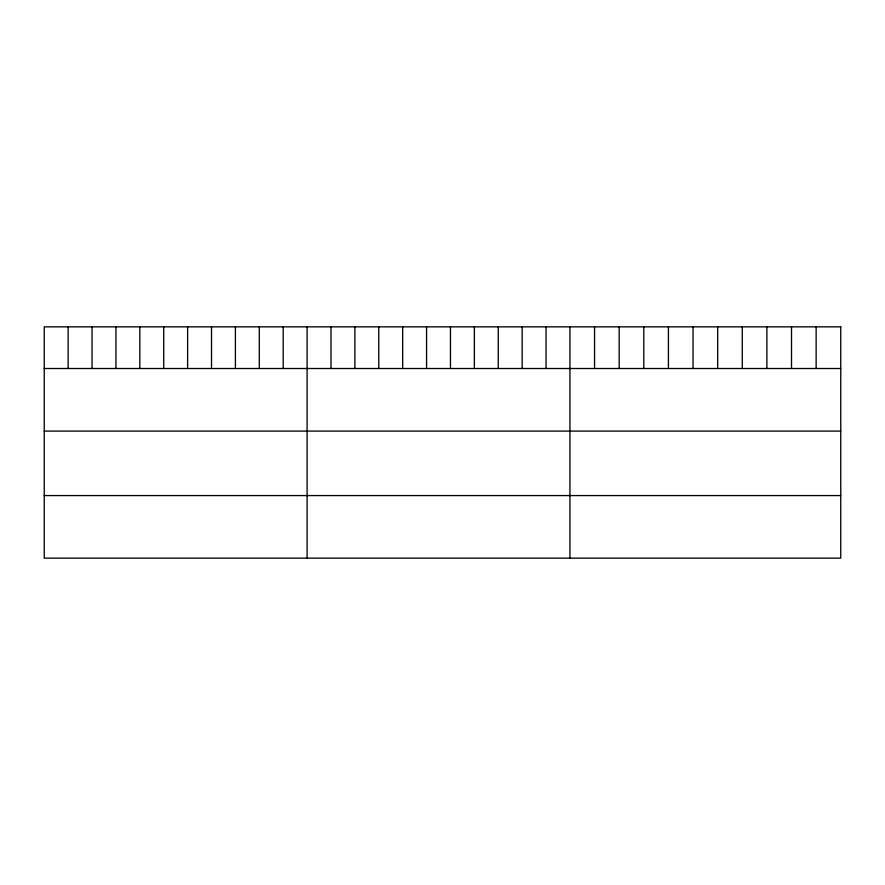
<?xml version="1.0" encoding="UTF-8"?>
<svg xmlns="http://www.w3.org/2000/svg" width="885" height="885" viewBox="0 0 885 885"><rect width="100%" height="100%" fill="white"/><g stroke="black" fill="none" stroke-linecap="round" stroke-linejoin="round"><path stroke-width="1.33" d="M44.25 368.514L840.75 368.514M44.25 431.095L840.75 431.095M44.25 495.567L840.75 495.567M816.136 326.853L816.136 368.514M791.511 326.853L791.511 368.514M766.897 326.853L766.897 368.514M742.272 326.853L742.272 368.514M717.658 326.853L717.658 368.514M693.032 326.853L693.032 368.514M668.418 326.853L668.418 368.514M643.793 326.853L643.793 368.514M619.179 326.853L619.179 368.514M594.554 326.853L594.554 368.514M569.94 326.853L569.94 558.147M546.045 326.853L546.045 368.514M522.15 326.853L522.15 368.514M498.255 326.853L498.255 368.514M474.36 326.853L474.36 368.514M450.465 326.853L450.465 368.514M426.57 326.853L426.57 368.514M402.675 326.853L402.675 368.514M378.78 326.853L378.78 368.514M354.885 326.853L354.885 368.514M330.99 326.853L330.99 368.514M307.095 326.853L307.095 558.147M283.2 326.853L283.2 368.514M259.305 326.853L259.305 368.514M235.41 326.853L235.41 368.514M211.515 326.853L211.515 368.514M187.62 326.853L187.62 368.514M163.725 326.853L163.725 368.514M139.83 326.853L139.83 368.514M115.935 326.853L115.935 368.514M92.04 326.853L92.04 368.514M68.145 326.853L68.145 368.514M840.75 326.853L44.25 326.853L44.25 558.147L840.75 558.147L840.75 326.853"/></g></svg>
